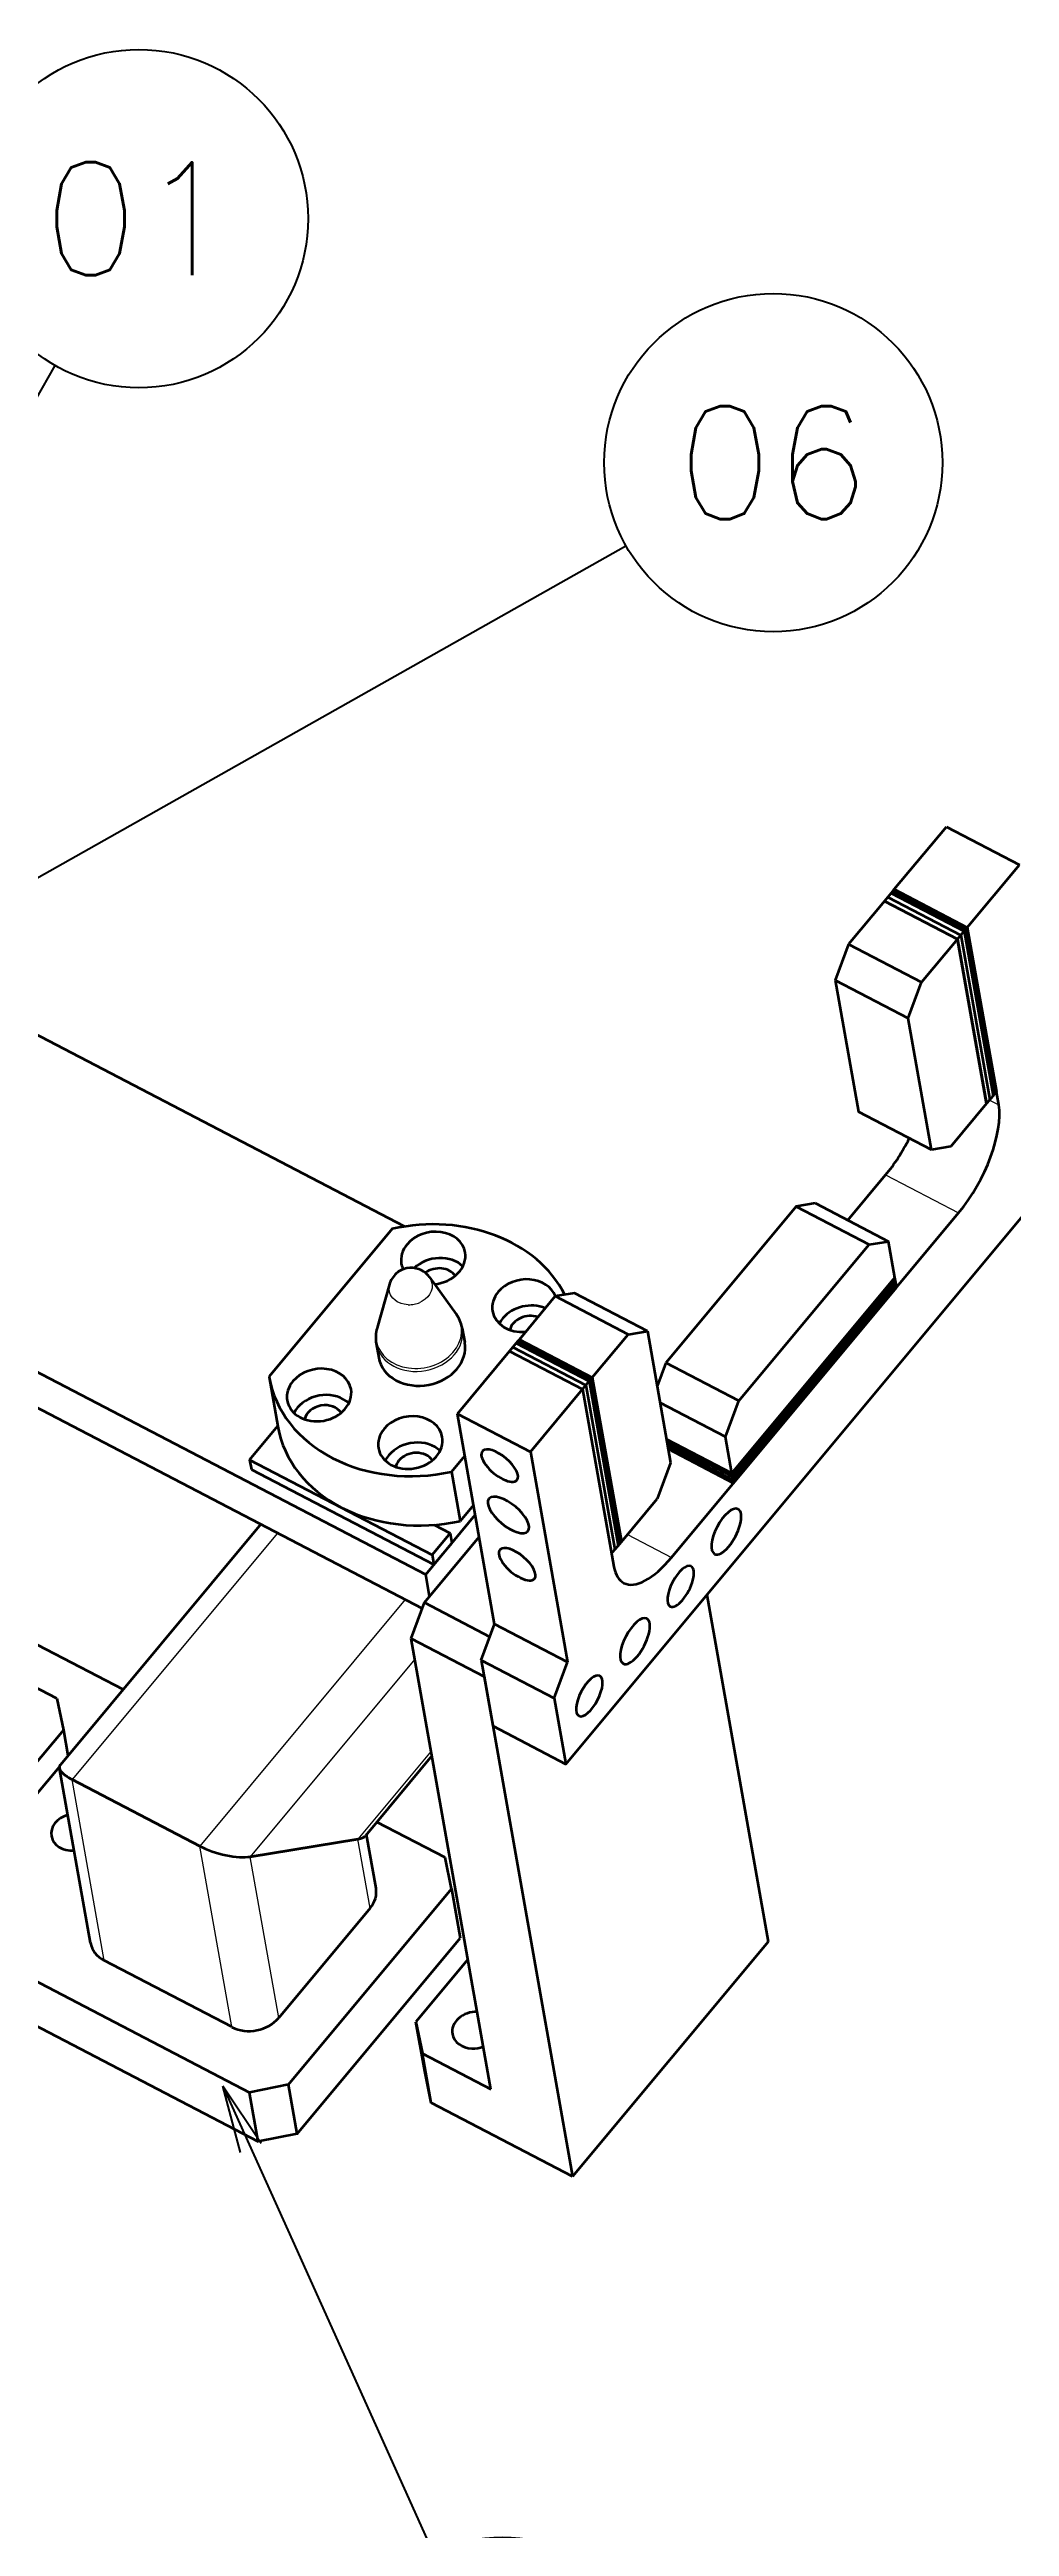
# Model space of a CAD drawing. Header units: millimetres. Extents: x 11035 to 42401, y -8968 to 2503.
# Drawn here: x 12309.5 to 12479.8, y 1585.8 to 2025.1 of the extents above; entities that cross this region are included whole.
import ezdxf
from ezdxf.enums import TextEntityAlignment as Align

# ---------------------------------------------------------------- set-up
doc = ezdxf.new("R2010")
doc.units = ezdxf.units.MM
doc.layers.add('word_dim', color=253, linetype='Continuous')
doc.styles.get("Standard").update_dxf_attribs({"font": 'romans.shx', "bigfont": 'bigfont.shx'})
doc.dimstyles.new('RS1-4', dxfattribs={"dimscale": 4, "dimtxt": 3.5, "dimasz": 3, "dimexe": 1, "dimexo": 0, "dimgap": 1, "dimtad": 3, "dimdsep": 46, "dimtxsty": 'Standard', "dimblk1": 'OPEN', "dimblk2": 'OPEN', "dimsah": 1, "dimcen": 0, "dimclrd": 256, "dimclre": 256, "dimclrt": 3, "dimadec": 0, "dimazin": 0, "dimtfac": 1, "dimtmove": 0, "dimatfit": 3, "dimldrblk": 'OPEN', "dimfxl": 0, "dimtolj": 1, "dimtzin": 0, "dimarcsym": 0})

# ---------------------------------------------------------------- blocks, each defined once
blk = doc.blocks.new('A$C5CD62552')
at = {"color": 7, "lineweight": 35, "ltscale": 0.36143}
for p, q in [((160.09, -128.24), (169.35, -117.14)), ((173.04, -134.99), (182.29, -123.89))]:
    blk.add_line(p, q, dxfattribs=at)
at = {"color": 7, "lineweight": 35, "ltscale": 0.364994}
for p, q in [((169.35, -117.14), (182.29, -123.89)), ((158.93, -129.63), (171.88, -136.38)), ((158.93, -129.63), (171.88, -136.38)), ((160.09, -128.24), (173.04, -134.99)), ((160.09, -128.24), (173.04, -134.99)), ((166.69, -174.43), (153.75, -167.68)), ((112.88, -207.18), (99.93, -200.43)), ((92.41, -209.46), (105.35, -216.21)), ((92.41, -209.46), (105.35, -216.21)), ((93.28, -208.41), (106.22, -215.16)), ((93.28, -208.41), (106.22, -215.16))]:
    blk.add_line(p, q, dxfattribs=at)
at = {"color": 7, "lineweight": 35, "ltscale": 0.248483}
for p, q in [((158.36, -130.33), (151.99, -137.96)), ((171.3, -137.08), (164.94, -144.71)), ((111.67, -243.98), (118.04, -236.35))]:
    blk.add_line(p, q, dxfattribs=at)
at = {"color": 7, "lineweight": 35, "ltscale": 0.02259}
for p, q in [((158.36, -130.33), (158.93, -129.63)), ((177.04, -165.55), (177.62, -164.85)), ((105.35, -216.21), (105.93, -215.51))]:
    blk.add_line(p, q, dxfattribs=at)
at = {"color": 7, "lineweight": 35, "ltscale": 0.364997}
for p, q in [((158.36, -130.33), (171.3, -137.08)), ((171.3, -137.08), (158.36, -130.33)), ((159.51, -128.94), (172.46, -135.69)), ((159.51, -128.94), (172.46, -135.69)), ((151.99, -137.96), (164.94, -144.71)), ((149.62, -144.35), (162.56, -151.1)), ((146.1, -183.93), (159.05, -190.68)), ((116.28, -206.63), (103.34, -199.88)), ((91.83, -210.15), (104.78, -216.9)), ((91.83, -210.15), (104.78, -216.9)), ((92.99, -208.76), (105.93, -215.51)), ((92.99, -208.76), (105.93, -215.51)), ((93.57, -208.07), (106.51, -214.82)), ((93.57, -208.07), (106.51, -214.82)), ((132.5, -218.99), (119.55, -212.25)), ((82.57, -221.26), (95.52, -228.01)), ((102.13, -265.34), (89.18, -258.59)), ((74.38, -261.14), (87.32, -267.89))]:
    blk.add_line(p, q, dxfattribs=at)
at = {"color": 7, "lineweight": 35, "ltscale": 0.022589}
for p, q in [((158.93, -129.63), (159.51, -128.94)), ((176.46, -166.24), (177.04, -165.55)), ((104.78, -216.9), (105.35, -216.21))]:
    blk.add_line(p, q, dxfattribs=at)
at = {"color": 7, "lineweight": 35, "ltscale": 0.011295}
for p, q in [((159.51, -128.94), (159.8, -128.59)), ((159.8, -128.59), (160.09, -128.24)), ((172.75, -135.34), (173.04, -134.99)), ((177.62, -164.85), (177.91, -164.51)), ((92.99, -208.76), (93.28, -208.41)), ((106.22, -215.16), (106.51, -214.82)), ((111.38, -244.33), (111.67, -243.98))]:
    blk.add_line(p, q, dxfattribs=at)
at = {"color": 7, "lineweight": 35, "ltscale": 0.364998}
for p, q in [((159.8, -128.59), (172.75, -135.34)), ((159.8, -128.59), (172.75, -135.34)), ((142.69, -184.48), (155.64, -191.23)), ((88.87, -276.64), (101.82, -283.39))]:
    blk.add_line(p, q, dxfattribs=at)
at = {"color": 7, "lineweight": 35}
for p, q in [((73.18, -188.06), (-26.49, -136.1)), ((172.46, -135.69), (177.62, -164.85)), ((172.46, -135.69), (177.62, -164.85)), ((172.75, -135.34), (177.91, -164.51)), ((172.75, -135.34), (177.91, -164.51)), ((173.04, -134.99), (178.2, -164.16)), ((178.61, -166.49), (173.04, -134.99)), ((171.3, -137.08), (176.46, -166.24)), ((176.46, -166.24), (171.3, -137.08)), ((171.88, -136.38), (177.04, -165.55)), ((171.88, -136.38), (177.04, -165.55)), ((149.62, -144.35), (153.75, -167.68)), ((166.69, -174.43), (162.56, -151.1)), ((142.69, -184.48), (119.55, -212.25)), ((71, -188.47), (49.16, -214.67)), ((101.82, -283.39), (182.8, -186.21)), ((120.58, -246.74), (171.48, -185.65)), ((132.5, -218.99), (155.64, -191.23)), ((131.26, -231.8), (160.18, -197.09)), ((131.26, -231.8), (160.18, -197.09)), ((131.31, -232.09), (160.23, -197.38)), ((131.31, -232.09), (160.23, -197.38)), ((131.36, -232.38), (160.29, -197.68)), ((131.36, -232.38), (160.29, -197.68)), ((-17.02, -200.77), (76.95, -249.76)), ((131.46, -232.97), (160.39, -198.26)), ((131.46, -232.97), (160.39, -198.26)), ((131.57, -233.55), (160.49, -198.84)), ((-16.35, -207.48), (76.36, -255.81)), ((116.28, -206.63), (120.41, -229.96)), ((106.22, -215.16), (111.38, -244.33)), ((106.22, -215.16), (111.38, -244.33)), ((106.51, -214.82), (111.67, -243.98)), ((106.51, -214.82), (111.67, -243.98)), ((104.78, -216.9), (109.94, -246.07)), ((104.78, -216.9), (110.35, -248.4)), ((105.35, -216.21), (110.52, -245.37)), ((105.35, -216.21), (110.52, -245.37)), ((105.93, -215.51), (111.1, -244.68)), ((105.93, -215.51), (111.1, -244.68)), ((89.18, -258.59), (82.57, -221.26)), ((95.52, -228.01), (102.13, -265.34)), ((45.72, -229.41), (78.08, -246.28)), ((46.03, -231.16), (78.39, -248.03)), ((47.7, -240.87), (12.14, -283.53)), ((23.26, -270.19), (-23.96, -245.58)), ((-124.24, -253.04), (45.68, -341.63)), ((126.83, -253.37), (137.72, -314.91)), ((-122.69, -261.79), (47.23, -350.38)), ((88.52, -341.06), (74.38, -261.14)), ((87.32, -267.89), (103.01, -356.56)), ((17.47, -315.11), (11.98, -284.11)), ((36.89, -297.96), (14.23, -286.15)), ((14.23, -286.15), (36.89, -297.96)), ((52.62, -340.26), (81.54, -305.56)), ((67.09, -308.98), (50.89, -328.41)), ((54.17, -349.01), (83.09, -314.31)), ((137.72, -314.91), (103.01, -356.56)), ((42.56, -330.04), (19.91, -318.23)), ((103.01, -356.56), (77.93, -343.48))]:
    blk.add_line(p, q, dxfattribs=at)
at = {"color": 7, "lineweight": 35, "ltscale": 0.022591}
for p, q in [((171.88, -136.38), (172.46, -135.69)), ((91.83, -210.15), (92.41, -209.46)), ((110.52, -245.37), (111.1, -244.68))]:
    blk.add_line(p, q, dxfattribs=at)
at = {"color": 7, "lineweight": 35, "ltscale": 0.011293}
for p, q in [((172.46, -135.69), (172.75, -135.34)), ((177.91, -164.51), (178.2, -164.16)), ((93.28, -208.41), (93.57, -208.07)), ((105.93, -215.51), (106.22, -215.16)), ((111.1, -244.68), (111.38, -244.33))]:
    blk.add_line(p, q, dxfattribs=at)
at = {"color": 7, "lineweight": 35, "ltscale": 0.170371}
for p, q in [((151.99, -137.96), (149.62, -144.35)), ((162.56, -151.1), (164.94, -144.71)), ((99.75, -271.72), (102.13, -265.34))]:
    blk.add_line(p, q, dxfattribs=at)
at = {"color": 7, "lineweight": 35, "ltscale": 0.022588}
for p, q in [((171.3, -137.08), (171.88, -136.38)), ((92.41, -209.46), (92.99, -208.76)), ((109.94, -246.07), (110.52, -245.37))]:
    blk.add_line(p, q, dxfattribs=at)
at = {"color": 7, "lineweight": 35, "ltscale": 0.248481}
blk.add_line((176.46, -166.24), (170.1, -173.88), dxfattribs=at)
at = {"color": 7, "lineweight": 13, "ltscale": 0.046334}
blk.add_line((176.97, -165.64), (178.61, -166.49), dxfattribs=at)
at = {"color": 7, "lineweight": 35, "ltscale": 0.086336}
blk.add_line((170.1, -173.88), (166.69, -174.43), dxfattribs=at)
at = {"color": 7, "lineweight": 35, "ltscale": 0.261021}
blk.add_line((151.85, -186.93), (158.54, -178.91), dxfattribs=at)
at = {"color": 7, "lineweight": 13, "ltscale": 0.364997}
blk.add_line((158.54, -178.91), (171.48, -185.65), dxfattribs=at)
at = {"color": 7, "lineweight": 35, "ltscale": 0.086332}
for p, q in [((146.1, -183.93), (142.69, -184.48)), ((155.64, -191.23), (159.05, -190.68)), ((103.34, -199.88), (99.93, -200.43))]:
    blk.add_line(p, q, dxfattribs=at)
at = {"color": 7, "lineweight": 35, "ltscale": 0.162906}
for p, q in [((160.18, -197.09), (159.05, -190.68)), ((131.26, -231.8), (130.12, -225.38))]:
    blk.add_line(p, q, dxfattribs=at)
at = {"color": 7, "lineweight": 35, "ltscale": 0.201623}
blk.add_line((77.62, -197.04), (82.35, -203.57), dxfattribs=at)
at = {"color": 7, "lineweight": 35, "ltscale": 0.007404}
for p, q in [((160.23, -197.38), (160.18, -197.09)), ((131.31, -232.09), (131.26, -231.8))]:
    blk.add_line(p, q, dxfattribs=at)
at = {"color": 7, "lineweight": 35, "ltscale": 0.007406}
for p, q in [((160.29, -197.68), (160.23, -197.38)), ((131.36, -232.38), (131.31, -232.09))]:
    blk.add_line(p, q, dxfattribs=at)
at = {"color": 7, "lineweight": 35, "ltscale": 0.01481}
for p, q in [((160.39, -198.26), (160.29, -197.68)), ((131.57, -233.55), (131.46, -232.97))]:
    blk.add_line(p, q, dxfattribs=at)
at = {"color": 7, "lineweight": 35, "ltscale": 0.201866}
blk.add_line((70.54, -198.28), (68.33, -206.05), dxfattribs=at)
at = {"color": 7, "lineweight": 35, "ltscale": 0.248484}
blk.add_line((93.57, -208.07), (99.93, -200.43), dxfattribs=at)
at = {"color": 7, "lineweight": 35, "ltscale": 0.014809}
for p, q in [((160.49, -198.84), (160.39, -198.26)), ((131.46, -232.97), (131.36, -232.38))]:
    blk.add_line(p, q, dxfattribs=at)
at = {"color": 7, "lineweight": 35, "ltscale": 0.004364}
blk.add_line((83.44, -206.12), (83.41, -205.95), dxfattribs=at)
at = {"color": 7, "lineweight": 35, "ltscale": 0.064299}
for p, q in [((83.44, -206.12), (83.89, -208.65)), ((68.18, -208.82), (68.63, -211.35))]:
    blk.add_line(p, q, dxfattribs=at)
at = {"color": 7, "lineweight": 35, "ltscale": 0.361429}
for p, q in [((82.57, -221.26), (91.83, -210.15)), ((95.52, -228.01), (104.78, -216.9))]:
    blk.add_line(p, q, dxfattribs=at)
at = {"color": 7, "lineweight": 35, "ltscale": 0.248482}
blk.add_line((106.51, -214.82), (112.88, -207.18), dxfattribs=at)
at = {"color": 7, "lineweight": 35, "ltscale": 0.086335}
blk.add_line((112.88, -207.18), (116.28, -206.63), dxfattribs=at)
at = {"color": 7, "lineweight": 35, "ltscale": 0.222143}
for p, q in [((49.18, -214.8), (50.73, -223.55)), ((81.54, -305.56), (83.09, -314.31)), ((76.78, -337.9), (75.23, -329.15)), ((77.93, -343.48), (76.38, -334.73)), ((47.23, -350.38), (45.68, -341.63)), ((54.17, -349.01), (52.62, -340.26))]:
    blk.add_line(p, q, dxfattribs=at)
at = {"color": 7, "lineweight": 35, "ltscale": 0.110527}
blk.add_line((119.55, -212.25), (118.01, -216.39), dxfattribs=at)
at = {"color": 7, "lineweight": 35, "ltscale": 0.326738}
for p, q in [((130.12, -225.38), (118.53, -219.34)), ((119.88, -226.92), (131.46, -232.97)), ((119.88, -226.92), (131.46, -232.97)), ((119.98, -227.51), (131.57, -233.55))]:
    blk.add_line(p, q, dxfattribs=at)
at = {"color": 7, "lineweight": 35, "ltscale": 0.170372}
for p, q in [((130.12, -225.38), (132.5, -218.99)), ((86.8, -264.98), (89.18, -258.59))]:
    blk.add_line(p, q, dxfattribs=at)
at = {"color": 7, "lineweight": 35, "ltscale": 0.194828}
blk.add_line((45.72, -229.41), (50.71, -223.42), dxfattribs=at)
at = {"color": 7, "lineweight": 35, "ltscale": 0.326743}
blk.add_line((119.67, -225.76), (131.26, -231.8), dxfattribs=at)
blk.add_line((119.67, -225.76), (131.26, -231.8), dxfattribs=at)
at = {"color": 7, "lineweight": 35, "ltscale": 0.326737}
blk.add_line((119.72, -226.05), (131.31, -232.09), dxfattribs=at)
blk.add_line((119.72, -226.05), (131.31, -232.09), dxfattribs=at)
at = {"color": 7, "lineweight": 35, "ltscale": 0.326741}
blk.add_line((119.77, -226.34), (131.36, -232.38), dxfattribs=at)
blk.add_line((119.77, -226.34), (131.36, -232.38), dxfattribs=at)
at = {"color": 7, "lineweight": 35, "ltscale": 0.044429}
blk.add_line((45.72, -229.41), (46.03, -231.16), dxfattribs=at)
at = {"color": 7, "lineweight": 35, "ltscale": 0.092446}
for p, q in [((81.52, -231.54), (83.89, -228.7)), ((85.44, -237.45), (83.07, -240.29))]:
    blk.add_line(p, q, dxfattribs=at)
at = {"color": 7, "lineweight": 35, "ltscale": 0.222142}
blk.add_line((81.52, -231.54), (83.07, -240.29), dxfattribs=at)
at = {"color": 7, "lineweight": 35, "ltscale": 0.170374}
for p, q in [((120.41, -229.96), (118.04, -236.35)), ((74.38, -261.14), (76.75, -254.76))]:
    blk.add_line(p, q, dxfattribs=at)
at = {"color": 7, "lineweight": 35, "ltscale": 0.343762}
blk.add_line((76.95, -249.76), (85.75, -239.2), dxfattribs=at)
at = {"color": 7, "lineweight": 35, "ltscale": 0.079845}
blk.add_line((78.43, -240.98), (81.27, -242.46), dxfattribs=at)
at = {"color": 7, "lineweight": 13}
for p, q in [((50.68, -242.42), (14.23, -286.15)), ((73.33, -254.23), (36.89, -297.96)), ((75.02, -264.8), (45.83, -299.83)), ((77.91, -281.13), (64.92, -296.73)), ((19.91, -318.23), (14.23, -286.15)), ((42.56, -330.04), (36.89, -297.96)), ((50.89, -328.41), (45.83, -299.83))]:
    blk.add_line(p, q, dxfattribs=at)
at = {"color": 7, "lineweight": 35, "ltscale": 0.378512}
blk.add_line((76.75, -254.76), (86.44, -243.12), dxfattribs=at)
at = {"color": 7, "lineweight": 35, "ltscale": 0.124242}
for p, q in [((81.27, -242.46), (78.08, -246.28)), ((81.57, -244.21), (78.39, -248.03))]:
    blk.add_line(p, q, dxfattribs=at)
at = {"color": 7, "lineweight": 35, "ltscale": 0.044428}
blk.add_line((81.27, -242.46), (81.57, -244.21), dxfattribs=at)
at = {"color": 7, "lineweight": 13, "ltscale": 0.22009}
blk.add_line((112.77, -242.67), (120.58, -246.74), dxfattribs=at)
at = {"color": 7, "lineweight": 35, "ltscale": 0.099617}
blk.add_line((77.64, -253.69), (76.95, -249.76), dxfattribs=at)
at = {"color": 7, "lineweight": 35, "ltscale": 0.04443}
blk.add_line((78.08, -246.28), (78.39, -248.03), dxfattribs=at)
at = {"color": 7, "lineweight": 35, "ltscale": 0.327185}
blk.add_line((76.75, -254.76), (88.36, -260.81), dxfattribs=at)
at = {"color": 7, "lineweight": 35, "ltscale": 0.29619}
blk.add_line((86.8, -264.98), (88.87, -276.64), dxfattribs=at)
at = {"color": 7, "lineweight": 35, "ltscale": 0.365}
blk.add_line((86.8, -264.98), (99.75, -271.72), dxfattribs=at)
at = {"color": 7, "lineweight": 35, "ltscale": 0.157054}
blk.add_line((11.53, -271.79), (5.96, -268.89), dxfattribs=at)
at = {"color": 7, "lineweight": 35, "ltscale": 0.142441}
for p, q in [((11.53, -271.79), (12.68, -277.37)), ((81.54, -305.56), (80.39, -299.98)), ((77.93, -343.48), (76.78, -337.9))]:
    blk.add_line(p, q, dxfattribs=at)
at = {"color": 7, "lineweight": 35, "ltscale": 0.296191}
blk.add_line((99.75, -271.72), (101.82, -283.39), dxfattribs=at)
at = {"color": 7, "lineweight": 35, "ltscale": 0.225892}
blk.add_line((12.68, -277.37), (6.9, -284.31), dxfattribs=at)
at = {"color": 7, "lineweight": 35, "ltscale": 0.115256}
blk.add_line((12.68, -277.37), (13.49, -281.91), dxfattribs=at)
at = {"color": 7, "lineweight": 35, "ltscale": 0.166127}
blk.add_line((7.73, -288.98), (11.98, -283.88), dxfattribs=at)
at = {"color": 7, "lineweight": 35, "ltscale": 0.461409}
blk.add_line((78.06, -281.97), (66.25, -296.15), dxfattribs=at)
at = {"color": 7, "lineweight": 35, "ltscale": 0.340683}
blk.add_line((80.39, -299.98), (68.31, -293.68), dxfattribs=at)
at = {"color": 7, "lineweight": 35, "ltscale": 0.483465}
for p, q in [((64.92, -296.73), (45.83, -299.83)), ((45.83, -299.83), (64.92, -296.73))]:
    blk.add_line(p, q, dxfattribs=at)
at = {"color": 7, "lineweight": 13, "ltscale": 0.311}
blk.add_line((67.09, -308.98), (64.92, -296.73), dxfattribs=at)
at = {"color": 7, "lineweight": 35, "ltscale": 0.2413}
blk.add_line((68.14, -305.4), (66.46, -295.89), dxfattribs=at)
at = {"color": 7, "lineweight": 35, "ltscale": 0.360197}
blk.add_line((84.45, -318.08), (75.23, -329.15), dxfattribs=at)
at = {"color": 7, "lineweight": 35, "ltscale": 0.142442}
blk.add_line((75.23, -329.15), (76.38, -334.73), dxfattribs=at)
at = {"color": 7, "lineweight": 35, "ltscale": 0.342184}
blk.add_line((76.38, -334.73), (88.52, -341.06), dxfattribs=at)
at = {"color": 7, "lineweight": 35, "ltscale": 0.176761}
for p, q in [((52.62, -340.26), (45.68, -341.63)), ((54.17, -349.01), (47.23, -350.38))]:
    blk.add_line(p, q, dxfattribs=at)
at = {"color": 7, "lineweight": 13}
for points in [[(73.87, -201.92), (73.14, -201.84), (72.61, -201.7), (71.9, -201.39), (71.51, -201.12), (71.13, -200.77), (70.88, -200.46), (70.72, -200.19), (70.58, -199.87), (70.48, -199.52)], [(78.07, -198.04), (78.12, -198.52), (78.08, -198.97), (77.93, -199.53), (77.63, -200.1), (77.32, -200.5), (76.84, -200.95), (76.33, -201.3), (75.9, -201.52)]]:
    blk.add_lwpolyline(points, dxfattribs=at)
at = {"color": 7, "lineweight": 35}
for centre, radius, start, end in [((74.38, -199.38), 4, 131.4668, 164.1324), ((74.38, -199.38), 4, 101.1017, 131.4668), ((74.38, -199.38), 4, 70.1829, 101.1017), ((74.38, -199.38), 4, 35.9361, 70.1829), ((74.27, -207.76), 6.18, 163.9636, 189.9207), ((77.35, -207.21), 6.19, 11.7812, 36.0999), ((12.66, -283.98), 0.691, 139.1658, 191.0586)]:
    blk.add_arc(centre, radius, start, end, dxfattribs=at)
at = {"color": 7, "lineweight": 13}
for centre, radius, start, end in [((75.52, -198.57), 2.6, 11.8739, 36.1564), ((73.01, -199.01), 2.58, 163.7929, 191.4627), ((73.99, -197.16), 4.76, 268.5462, 281.1285), ((74, -197.19), 4.73, 281.0627, 293.6966)]:
    blk.add_arc(centre, radius, start, end, dxfattribs=at)
at = {"color": 7, "lineweight": 35}
for centre, major_axis, ratio, start_param, end_param in [((169.94, -176.9), (-6.93, -13.3), 0.409097, 1.082048, 2.652844), ((156.99, -170.16), (-6.93, -13.3), 0.409097, 1.082048, 1.617136), ((76.26, -210), (-27.08, -4.79), 0.805657, 3.382041, 4.764414), ((78.29, -193.64), (-5.66, -1), 0.805657, 3.141576, 5.52087), ((78.29, -193.64), (-5.66, -1), 0.805657, 5.52087, 6.283169), ((78.29, -193.64), (-5.66, -1), 0.805657, 1.46878, 3.141576), ((78.29, -193.64), (-5.66, -1), 0.805657, 6.283169, 6.511146), ((79.12, -198.31), (5.66, 1), 0.805657, 0.536843, 2.259043), ((79.12, -198.31), (3.45, 0.61), 0.805657, 0.341461, 2.125221), ((94.48, -202.08), (-5.66, -1), 0.805657, 3.286038, 5.52087), ((94.48, -202.08), (-5.66, -1), 0.805657, 5.52087, 6.283169), ((95.3, -206.74), (5.66, 1), 0.805657, 0.903134, 2.379278), ((94.48, -202.08), (-5.66, -1), 0.805657, 6.283169, 7.750077), ((95.3, -206.74), (5.66, 1), 0.805657, 2.379278, 2.60471), ((95.3, -206.74), (-3.45, -0.61), 0.805657, 4.105963, 5.941606), ((76.26, -210), (-7.63, -1.35), 0.805657, 1.593879, 3.141548), ((76.26, -210), (-27.08, -4.79), 0.805657, 6.277327, 6.283185), ((76.26, -210), (-27.08, -4.79), 0.805657, 6.283185, 7.906006), ((58.05, -217.93), (-5.66, -1), 0.805657, 3.141576, 5.52087), ((76.26, -210), (-7.63, -1.35), 0.805657, 6.283141, 7.877065), ((58.05, -217.93), (-5.66, -1), 0.805657, 5.52087, 6.283169), ((58.05, -217.93), (-5.66, -1), 0.805657, 6.283169, 9.424761), ((58.87, -222.6), (5.66, 1), 0.805657, 0.536843, 2.379278), ((58.87, -222.6), (-3.45, -0.61), 0.805657, 3.483054, 5.941606), ((77.81, -218.75), (-27.08, -4.79), 0.805657, 6.283185, 7.906006), ((58.87, -222.6), (5.66, 1), 0.805657, 2.379278, 2.60471), ((74.23, -226.37), (-5.66, -1), 0.805657, 5.52087, 6.283169), ((74.23, -226.37), (-5.66, -1), 0.805657, 3.141576, 5.52087), ((74.23, -226.37), (-5.66, -1), 0.805657, 6.283169, 9.424761), ((75.05, -231.04), (5.66, 1), 0.805657, 0.536843, 2.379278), ((75.05, -231.04), (3.45, 0.61), 0.805657, 0.341461, 2.379278), ((90.08, -230.46), (3.07, -2.56), 0.428434, 3.141633, 6.283226), ((90.08, -230.46), (3.07, -2.56), 0.428434, 3.111446, 3.141633), ((90.08, -230.46), (3.07, -2.56), 0.428434, 0.000041, 3.111446), ((75.05, -231.04), (5.66, 1), 0.805657, 2.379278, 2.60471), ((75.05, -231.04), (-3.45, -0.61), 0.805657, 5.52087, 5.941606), ((91.63, -239.21), (-3.46, 2.88), 0.428434, 0.000041, 3.141633), ((91.63, -239.21), (-3.46, 2.88), 0.428434, 6.253038, 6.283226), ((91.63, -239.21), (-3.46, 2.88), 0.428434, 3.141633, 6.253038), ((130.29, -242.16), (-2.08, -3.99), 0.409097, 3.152844, 6.283158), ((130.29, -242.16), (-2.08, -3.99), 0.409097, 6.283158, 9.424751), ((130.29, -242.16), (-2.08, -3.99), 0.409097, 3.141566, 3.152844), ((93.18, -247.96), (3.07, -2.56), 0.428434, 3.141633, 6.283226), ((93.18, -247.96), (3.07, -2.56), 0.428434, 3.111446, 3.141633), ((93.18, -247.96), (3.07, -2.56), 0.428434, 0.000041, 3.111446), ((119.03, -237.99), (-6.93, -13.3), 0.409097, 5.794437, 6.283204), ((119.03, -237.99), (-6.93, -13.3), 0.409097, 0.000018, 1.082048), ((122.19, -251.88), (-1.85, -3.55), 0.409097, 3.152844, 6.283158), ((122.19, -251.88), (-1.85, -3.55), 0.409097, 6.283158, 9.424751), ((122.19, -251.88), (-1.85, -3.55), 0.409097, 3.141566, 3.152844), ((114.09, -261.59), (-2.08, -3.99), 0.409097, 3.152844, 6.283158), ((114.09, -261.59), (-2.08, -3.99), 0.409097, 6.283158, 9.424751), ((114.09, -261.59), (-2.08, -3.99), 0.409097, 3.141566, 3.152844), ((105.99, -271.31), (-1.85, -3.55), 0.409097, 3.141566, 6.283158), ((105.99, -271.31), (-1.85, -3.55), 0.409097, 0.011252, 3.141566), ((105.99, -271.31), (-1.85, -3.55), 0.409097, 6.283158, 6.294437), ((18.32, -285.49), (6.33, -1.68), 0.316968, 2.99536, 4.096289), ((18.32, -285.49), (6.33, -1.68), 0.316972, 3.2878, 4.096326), ((14.49, -295.49), (-3.94, -0.7), 0.805657, 4.83281, 6.283226), ((14.49, -295.49), (-3.94, -0.7), 0.805657, 0.00004, 1.45026), ((40.98, -297.3), (6.33, -1.68), 0.31697, 4.096302, 5.667102), ((40.98, -297.3), (6.33, -1.68), 0.31697, 4.096302, 5.667102), ((60.07, -294.2), (6.32, -1.68), 0.317035, 5.666932, 6.136925), ((60.06, -294.19), (6.33, -1.68), 0.316906, 5.667304, 6.137007), ((62.23, -306.44), (5.91, 1.05), 0.805657, 5.52087, 6.28322), ((23.38, -314.07), (5.91, 1.05), 0.805657, 3.141628, 3.950074), ((46.03, -325.88), (5.91, 1.05), 0.805657, 3.950074, 5.52087), ((85.63, -330.59), (-3.94, -0.7), 0.805657, 4.455277, 6.283202), ((85.63, -330.59), (-3.94, -0.7), 0.805657, 0.000016, 1.308481), ((85.63, -330.59), (-3.94, -0.7), 0.805657, 1.308481, 1.827873)]:
    blk.add_ellipse(centre, major_axis=major_axis, ratio=ratio, start_param=start_param, end_param=end_param, dxfattribs=at)
at = {"color": 7, "lineweight": 13}
for centre, major_axis, start_param, end_param in [((75.73, -207.02), (7.53, 1.33), 2.768566, 3.164676), ((75.81, -207.47), (-7.63, -1.35), 0.023083, 3.141548), ((75.73, -207.02), (7.53, 1.33), 3.164676, 6.656201), ((75.81, -207.47), (-7.63, -1.35), 6.283141, 6.306268)]:
    blk.add_ellipse(centre, major_axis=major_axis, ratio=0.805657, start_param=start_param, end_param=end_param, dxfattribs=at)
blk = doc.blocks.new('aa1')
for p, q in [((0, 0), (-1, 0)), ((-0.4, 0.067), (0, 0)), ((-0.4, -0.067), (0, 0))]:
    blk.add_line(p, q)
blk = doc.blocks.new('aa2')
blk.add_circle((0, 0), 1)
blk = doc.blocks.new('*D159')
at = {"layer": 'DEFPOINTS', "color": 0, "linetype": 'Continuous', "ltscale": 2}
for p in [(12325.36, 1995.13), (12325.36, 1995.13), (12258.56, 1877.95)]:
    blk.add_point(p, dxfattribs=at)
at = {"layer": 'word_dim', "linetype": 'Continuous', "lineweight": -2, "ltscale": 2}
blk.add_line((12273.42, 1904.02), (12310.5, 1969.06), dxfattribs=at)
at = {"layer": 'word_dim', "linetype": 'Continuous', "lineweight": -2, "ltscale": 2, "xscale": 30, "yscale": 30, "zscale": 30}
for name, p, rotation in [('aa2', (12325.36, 1995.13), 60.31415539075907), ('aa1', (12258.56, 1877.95), 240.3141553907591)]:
    blk.add_blockref(name, p, dxfattribs=dict(at, rotation=rotation))
at = {"layer": 'word_dim', "color": 3, "linetype": 'Continuous', "ltscale": 2, "insert": (12291.96, 1936.54), "char_height": 0.000004, "attachment_point": 5, "rotation": 60.3142}
blk.add_mtext('\\A1;134.87', dxfattribs=at)
blk = doc.blocks.new('_Open')
at = {"color": 0, "lineweight": -2}
for p, q in [((-1, 0.167), (0, 0)), ((-1, -0.167), (0, 0)), ((0, 0), (-1, 0))]:
    blk.add_line(p, q, dxfattribs=at)
blk = doc.blocks.new('*D161')
at = {"layer": 'DEFPOINTS', "color": 0, "linetype": 'Continuous', "ltscale": 2}
for p in [(12340.26, 1663.84), (12389.84, 1553.86), (12389.84, 1553.86)]:
    blk.add_point(p, dxfattribs=at)
at = {"layer": 'word_dim', "linetype": 'Continuous', "lineweight": -2, "ltscale": 2}
blk.add_line((12352.59, 1636.49), (12377.51, 1581.21), dxfattribs=at)
at = {"layer": 'word_dim', "linetype": 'Continuous', "lineweight": -2, "ltscale": 2, "xscale": 30, "yscale": 30, "zscale": 30}
for name, p, rotation in [('aa1', (12340.26, 1663.84), 114.2665492360273), ('aa2', (12389.84, 1553.86), 294.2665492360273)]:
    blk.add_blockref(name, p, dxfattribs=dict(at, rotation=rotation))
at = {"layer": 'word_dim', "color": 3, "linetype": 'Continuous', "ltscale": 2, "insert": (12365.05, 1608.85), "char_height": 0.000004, "attachment_point": 5, "rotation": 294.2665}
blk.add_mtext('\\A1;120.64', dxfattribs=at)
blk = doc.blocks.new('*D164')
at = {"layer": 'DEFPOINTS', "color": 0, "linetype": 'Continuous', "ltscale": 2}
for p in [(12437.89, 1951.85), (12437.89, 1951.85), (12278.79, 1862.13)]:
    blk.add_point(p, dxfattribs=at)
at = {"layer": 'word_dim', "linetype": 'Continuous', "lineweight": -2, "ltscale": 2}
blk.add_line((12304.92, 1876.87), (12411.76, 1937.11), dxfattribs=at)
at = {"layer": 'word_dim', "linetype": 'Continuous', "lineweight": -2, "ltscale": 2, "xscale": 30, "yscale": 30, "zscale": 30}
for name, p, rotation in [('aa2', (12437.89, 1951.85), 29.41745396274537), ('aa1', (12278.79, 1862.13), 209.4174539627454)]:
    blk.add_blockref(name, p, dxfattribs=dict(at, rotation=rotation))
at = {"layer": 'word_dim', "color": 3, "linetype": 'Continuous', "ltscale": 2, "insert": (12358.34, 1906.99), "char_height": 0.000004, "attachment_point": 5, "rotation": 29.4175}
blk.add_mtext('\\A1;182.66', dxfattribs=at)

msp = doc.modelspace()

# ---------------------------------------------------------------- block references
at = {"layer": 'word_dim', "color": 3, "linetype": 'Continuous', "ltscale": 2}
msp.add_blockref('A$C5CD62552', (12299.276, 2004.404), dxfattribs=at)

# ---------------------------------------------------------------- texts
for s, p in [('01', (12325.359, 1995.126)), ('06', (12437.894, 1951.848))]:
    msp.add_text(s, height=20, dxfattribs=at).set_placement(p, align=Align.MIDDLE_CENTER)

# ---------------------------------------------------------------- dimensions: what is measured, and where the dimension line sits
for p1, p2, picture, middle in [((12258.563, 1877.954), (12325.359, 1995.126), '*D159', (12291.961, 1936.54)), ((12278.786, 1862.132), (12437.894, 1951.848), '*D164', (12358.34, 1906.99)), ((12340.262, 1663.842), (12389.841, 1553.864), '*D161', (12365.051, 1608.853))]:
    dim = msp.add_aligned_dim(p1=p1, p2=p2, distance=0, dimstyle='RS1-4', override={"dimtxt": 1e-06, "dimasz": 7.5, "dimgap": 0, "dimblk1": 'aa1', "dimblk2": 'aa2', "dimse1": 1, "dimse2": 1}, dxfattribs=at)
    dim.commit()
    dim.dimension.update_dxf_attribs({"geometry": picture, "text_midpoint": middle})

doc.saveas('drawing.dxf')
